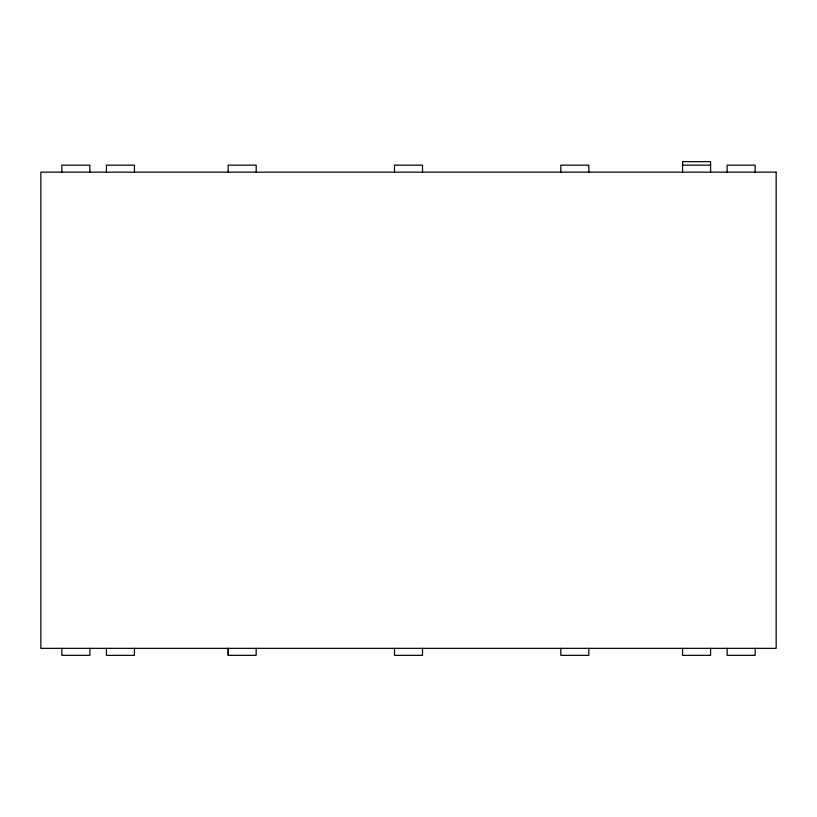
<?xml version="1.0" encoding="UTF-8"?>
<svg xmlns="http://www.w3.org/2000/svg" width="817" height="817" viewBox="0 0 817 817"><rect width="100%" height="100%" fill="white"/><g stroke="black" fill="none" stroke-linecap="round" stroke-linejoin="round"><path stroke-width="1.23" d="M682.563 165.146L710.576 165.146M755.143 172.152L755.143 165.146L727.13 165.146L727.13 172.152M755.143 648.351L755.143 655.346L727.13 655.346L727.13 648.351M710.576 172.152L710.576 161.654L682.563 161.654L682.563 172.152M710.576 648.351L710.576 655.346L682.563 655.346L682.563 648.351M588.822 172.152L588.822 165.146L560.809 165.146L560.809 172.152M588.822 648.351L588.822 655.346L560.809 655.346L560.809 648.351M422.501 172.152L422.501 165.146L394.499 165.146L394.499 172.152M422.501 648.351L422.501 655.346L394.499 655.346L394.499 648.351M256.191 172.152L256.191 165.146L228.178 165.146L228.178 172.152M256.191 648.351L256.15 655.346L228.178 655.346L228.178 648.351M228.219 648.351L228.219 655.346M134.437 172.152L134.437 165.146L106.424 165.146L106.424 172.152M134.437 648.351L134.437 655.346L106.424 655.346L106.424 648.351M89.87 172.152L89.87 165.146L61.857 165.146L61.857 172.152M89.87 648.351L89.87 655.346L61.857 655.346L61.857 648.351M776.15 172.152L40.85 172.152L40.85 648.351L776.15 648.351L776.15 172.152"/></g></svg>
